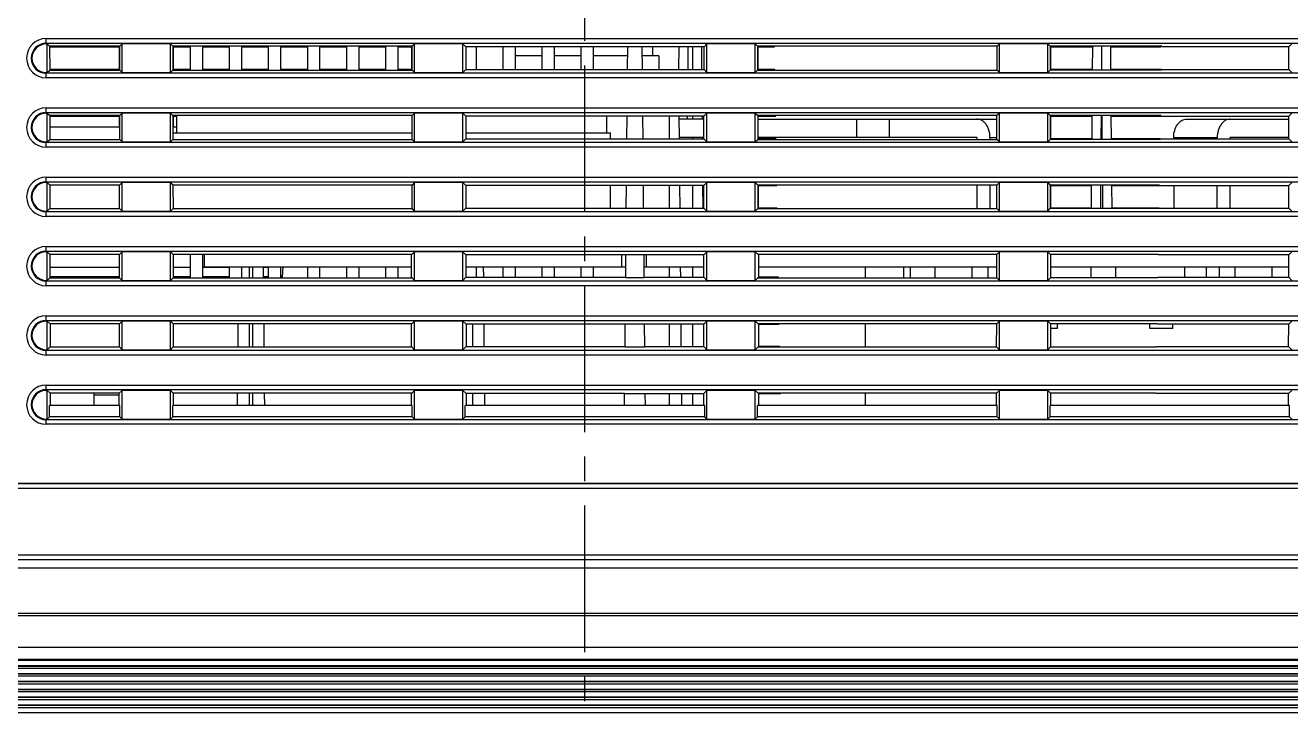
# Model space of a CAD drawing. Extents: x -1638 to -494, y -74 to 314.
# Drawn here: x -1438.9 to -1356.7, y 95.6 to 140.3 of the extents above; entities that cross this region are included whole.
import ezdxf

# ---------------------------------------------------------------- set-up
doc = ezdxf.new("R2010")
doc.units = 0
doc.linetypes.add('CENTER', pattern=[17.8, 10.75, -2.35, 2.35, -2.35])
doc.linetypes.add('CENTER2', pattern=[28.575, 19.05, -3.175, 3.175, -3.175])
doc.layers.get('0').update_dxf_attribs({"linetype": 'CONTINUOUS'})
doc.layers.add('3', color=112, linetype='CENTER')

msp = doc.modelspace()

# ---------------------------------------------------------------- linework, layer by layer
at = {"color": 7, "linetype": 'CONTINUOUS'}
for p, q in [((-1437.508, 139.062), (-1437.508, 139.407)), ((-1437.508, 139.407), (-1336.508, 139.407)), ((-1437.508, 139.108), (-1336.508, 139.108)), ((-1437.508, 139.062), (-1437.438, 139.062)), ((-1437.438, 137.202), (-1437.438, 139.062)), ((-1437.438, 139.062), (-1437.288, 138.912)), ((-1432.578, 139.062), (-1432.728, 138.912)), ((-1432.578, 137.202), (-1432.578, 139.062)), ((-1429.438, 139.062), (-1432.578, 139.062)), ((-1429.438, 137.202), (-1429.438, 139.062)), ((-1429.438, 139.062), (-1429.288, 138.912)), ((-1413.578, 139.062), (-1413.728, 138.912)), ((-1413.578, 137.202), (-1413.578, 139.062)), ((-1410.438, 139.062), (-1413.578, 139.062)), ((-1410.438, 137.202), (-1410.438, 139.062)), ((-1410.438, 139.062), (-1410.247, 138.871)), ((-1394.578, 139.062), (-1394.769, 138.871)), ((-1394.578, 137.202), (-1394.578, 139.062)), ((-1391.438, 139.062), (-1394.578, 139.062)), ((-1391.438, 137.202), (-1391.438, 139.062)), ((-1391.438, 139.062), (-1391.288, 138.912)), ((-1375.578, 139.062), (-1375.728, 138.912)), ((-1372.438, 139.062), (-1375.578, 139.062)), ((-1375.578, 137.202), (-1375.578, 139.062)), ((-1372.438, 137.202), (-1372.438, 139.062)), ((-1372.438, 139.062), (-1372.288, 138.912)), ((-1356.578, 139.062), (-1356.769, 138.871)), ((-1437.288, 138.912), (-1437.286, 137.354)), ((-1432.728, 138.912), (-1437.288, 138.912)), ((-1437.288, 138.871), (-1432.769, 138.871)), ((-1432.769, 138.871), (-1432.77, 137.394)), ((-1432.73, 137.354), (-1432.728, 138.912)), ((-1429.288, 138.912), (-1429.286, 137.354)), ((-1413.728, 138.912), (-1429.288, 138.912)), ((-1429.246, 137.394), (-1429.247, 138.871)), ((-1429.247, 138.871), (-1428.164, 138.871)), ((-1428.164, 138.912), (-1428.164, 137.354)), ((-1427.364, 138.912), (-1427.364, 137.354)), ((-1427.364, 138.871), (-1425.624, 138.871)), ((-1425.624, 138.912), (-1425.624, 137.354)), ((-1424.824, 138.912), (-1424.824, 137.354)), ((-1424.824, 138.871), (-1423.084, 138.871)), ((-1423.084, 138.912), (-1423.084, 137.354)), ((-1422.284, 138.912), (-1422.284, 137.354)), ((-1422.284, 138.871), (-1420.544, 138.871)), ((-1420.544, 138.912), (-1420.544, 137.354)), ((-1419.744, 138.912), (-1419.744, 137.354)), ((-1419.744, 138.871), (-1418.004, 138.871)), ((-1418.004, 138.912), (-1418.004, 137.354)), ((-1417.204, 138.912), (-1417.204, 137.354)), ((-1417.204, 138.871), (-1415.464, 138.871)), ((-1415.464, 138.912), (-1415.464, 137.354)), ((-1414.664, 138.912), (-1414.664, 137.354)), ((-1414.664, 138.871), (-1413.769, 138.871)), ((-1413.769, 138.871), (-1413.77, 137.394)), ((-1413.73, 137.354), (-1413.728, 138.912)), ((-1410.247, 138.871), (-1410.246, 137.394)), ((-1399.73, 138.871), (-1410.247, 138.871)), ((-1409.584, 138.871), (-1409.584, 137.394)), ((-1407.844, 138.871), (-1407.844, 137.394)), ((-1407.044, 138.871), (-1407.044, 137.394)), ((-1405.304, 138.282), (-1407.044, 138.282)), ((-1405.304, 138.871), (-1405.304, 137.394)), ((-1404.504, 138.871), (-1404.504, 137.394)), ((-1402.764, 138.282), (-1404.504, 138.282)), ((-1402.764, 138.871), (-1402.764, 137.394)), ((-1401.964, 138.871), (-1401.964, 137.394)), ((-1399.735, 138.282), (-1401.964, 138.282)), ((-1399.743, 137.394), (-1399.73, 138.871)), ((-1398.786, 138.869), (-1399.73, 138.869)), ((-1398.773, 137.394), (-1398.786, 138.871)), ((-1394.769, 138.871), (-1398.786, 138.871)), ((-1397.717, 138.282), (-1398.781, 138.282)), ((-1398.117, 138.871), (-1398.117, 138.282)), ((-1397.717, 138.282), (-1397.717, 137.394)), ((-1396.409, 137.394), (-1396.396, 138.871)), ((-1395.809, 137.394), (-1395.796, 138.871)), ((-1395.517, 138.871), (-1395.517, 137.394)), ((-1394.937, 138.87), (-1394.924, 137.392)), ((-1394.77, 137.394), (-1394.769, 138.871)), ((-1391.288, 138.912), (-1391.286, 137.354)), ((-1375.728, 138.912), (-1391.288, 138.912)), ((-1391.246, 137.394), (-1391.247, 138.871)), ((-1391.247, 138.871), (-1390.194, 138.871)), ((-1390.194, 138.871), (-1390.194, 138.912)), ((-1375.73, 137.354), (-1375.728, 138.912)), ((-1365.022, 138.912), (-1372.288, 138.912)), ((-1372.288, 138.912), (-1372.286, 137.354)), ((-1372.247, 138.871), (-1369.527, 138.871)), ((-1372.246, 137.394), (-1372.247, 138.871)), ((-1369.527, 138.912), (-1369.541, 137.354)), ((-1368.948, 138.912), (-1368.948, 137.354)), ((-1368.368, 138.912), (-1368.355, 137.354)), ((-1368.368, 138.871), (-1365.094, 138.871)), ((-1365.094, 138.871), (-1365.094, 138.911)), ((-1365.022, 138.912), (-1365.022, 138.871)), ((-1356.769, 138.871), (-1365.022, 138.871)), ((-1356.77, 137.394), (-1356.769, 138.871)), ((-1437.438, 137.202), (-1437.286, 137.354)), ((-1432.77, 137.394), (-1437.286, 137.394)), ((-1437.286, 137.354), (-1432.73, 137.354)), ((-1432.578, 137.202), (-1432.73, 137.354)), ((-1429.438, 137.202), (-1429.286, 137.354)), ((-1429.286, 137.354), (-1413.73, 137.354)), ((-1428.164, 137.394), (-1429.246, 137.394)), ((-1425.624, 137.394), (-1427.364, 137.394)), ((-1423.084, 137.394), (-1424.824, 137.394)), ((-1420.544, 137.394), (-1422.284, 137.394)), ((-1418.004, 137.394), (-1419.744, 137.394)), ((-1415.464, 137.394), (-1417.204, 137.394)), ((-1413.77, 137.394), (-1414.664, 137.394)), ((-1413.578, 137.202), (-1413.73, 137.354)), ((-1410.438, 137.202), (-1410.246, 137.394)), ((-1410.246, 137.394), (-1399.743, 137.394)), ((-1399.743, 137.394), (-1398.773, 137.394)), ((-1398.773, 137.394), (-1394.77, 137.394)), ((-1394.578, 137.202), (-1394.77, 137.394)), ((-1391.438, 137.202), (-1391.286, 137.354)), ((-1391.286, 137.354), (-1375.73, 137.354)), ((-1390.168, 137.394), (-1391.246, 137.394)), ((-1390.167, 137.354), (-1390.168, 137.394)), ((-1375.578, 137.202), (-1375.73, 137.354)), ((-1372.438, 137.202), (-1372.286, 137.354)), ((-1365.049, 137.354), (-1372.286, 137.354)), ((-1369.54, 137.394), (-1372.246, 137.394)), ((-1365.068, 137.394), (-1368.355, 137.394)), ((-1365.067, 137.354), (-1365.068, 137.394)), ((-1365.049, 137.354), (-1365.048, 137.394)), ((-1365.048, 137.394), (-1356.77, 137.394)), ((-1356.578, 137.202), (-1356.77, 137.394)), ((-1437.508, 136.857), (-1437.508, 137.202)), ((-1437.508, 137.202), (-1437.438, 137.202)), ((-1336.508, 137.156), (-1437.508, 137.156)), ((-1336.508, 136.857), (-1437.508, 136.857)), ((-1432.578, 137.202), (-1429.438, 137.202)), ((-1413.578, 137.202), (-1410.438, 137.202)), ((-1394.578, 137.202), (-1391.438, 137.202)), ((-1375.578, 137.202), (-1372.438, 137.202)), ((-1437.508, 134.562), (-1437.508, 134.907)), ((-1437.508, 134.907), (-1336.508, 134.907)), ((-1437.508, 134.608), (-1336.508, 134.608)), ((-1437.508, 134.562), (-1437.438, 134.562)), ((-1437.438, 132.702), (-1437.438, 134.562)), ((-1437.438, 134.562), (-1437.281, 134.405)), ((-1437.281, 134.405), (-1437.279, 132.861)), ((-1432.735, 134.405), (-1437.281, 134.405)), ((-1437.281, 134.368), (-1432.772, 134.368)), ((-1432.772, 134.368), (-1432.773, 133.682)), ((-1432.737, 132.861), (-1432.735, 134.405)), ((-1432.578, 134.562), (-1432.735, 134.405)), ((-1432.578, 132.702), (-1432.578, 134.562)), ((-1429.438, 134.562), (-1432.578, 134.562)), ((-1429.438, 132.702), (-1429.438, 134.562)), ((-1429.438, 134.562), (-1429.281, 134.405)), ((-1429.281, 134.405), (-1429.279, 132.861)), ((-1413.735, 134.405), (-1429.281, 134.405)), ((-1429.243, 133.682), (-1429.244, 134.368)), ((-1429.244, 134.368), (-1429.034, 134.368)), ((-1429.034, 133.282), (-1429.034, 134.405)), ((-1413.737, 132.861), (-1413.735, 134.405)), ((-1413.578, 134.562), (-1413.735, 134.405)), ((-1413.578, 132.702), (-1413.578, 134.562)), ((-1410.438, 134.562), (-1413.578, 134.562)), ((-1410.438, 132.702), (-1410.438, 134.562)), ((-1410.438, 134.562), (-1410.244, 134.368)), ((-1410.244, 134.368), (-1410.243, 132.897)), ((-1399.77, 134.368), (-1410.244, 134.368)), ((-1401.094, 133.282), (-1401.094, 134.368)), ((-1399.782, 132.894), (-1399.77, 134.369)), ((-1398.746, 134.369), (-1399.77, 134.369)), ((-1398.734, 132.894), (-1398.746, 134.369)), ((-1394.772, 134.368), (-1398.746, 134.368)), ((-1397.017, 132.897), (-1397.017, 134.368)), ((-1396.398, 134.368), (-1396.385, 132.897)), ((-1394.772, 134.182), (-1396.396, 134.182)), ((-1395.837, 134.182), (-1395.836, 134.368)), ((-1395.517, 134.368), (-1395.517, 134.182)), ((-1394.898, 134.367), (-1394.896, 134.182)), ((-1394.773, 132.897), (-1394.772, 134.368)), ((-1394.578, 134.562), (-1394.772, 134.368)), ((-1394.578, 132.702), (-1394.578, 134.562)), ((-1391.438, 134.562), (-1394.578, 134.562)), ((-1391.438, 132.702), (-1391.438, 134.562)), ((-1391.438, 134.562), (-1391.281, 134.405)), ((-1391.281, 134.405), (-1391.279, 132.861)), ((-1375.735, 134.405), (-1391.281, 134.405)), ((-1391.281, 134.182), (-1375.735, 134.182)), ((-1391.244, 134.182), (-1391.244, 134.368)), ((-1391.244, 134.368), (-1390.115, 134.368)), ((-1390.115, 134.368), (-1390.116, 134.405)), ((-1384.859, 134.182), (-1384.859, 132.982)), ((-1382.738, 134.182), (-1382.738, 132.982)), ((-1375.737, 132.861), (-1375.735, 134.405)), ((-1375.578, 134.562), (-1375.735, 134.405)), ((-1372.438, 134.562), (-1375.578, 134.562)), ((-1375.578, 132.702), (-1375.578, 134.562)), ((-1372.438, 132.702), (-1372.438, 134.562)), ((-1372.438, 134.562), (-1372.281, 134.405)), ((-1365.1, 134.405), (-1372.281, 134.405)), ((-1372.281, 134.405), (-1372.279, 132.861)), ((-1372.244, 134.368), (-1369.567, 134.368)), ((-1372.243, 132.897), (-1372.244, 134.368)), ((-1369.566, 134.405), (-1369.58, 132.861)), ((-1368.966, 134.405), (-1368.98, 132.861)), ((-1368.929, 134.405), (-1368.916, 132.861)), ((-1368.329, 134.405), (-1368.316, 132.861)), ((-1368.329, 134.368), (-1356.772, 134.368)), ((-1365.1, 134.405), (-1365.101, 134.368)), ((-1363.404, 134.182), (-1356.772, 134.182)), ((-1356.773, 132.897), (-1356.772, 134.368)), ((-1356.578, 134.562), (-1356.772, 134.368)), ((-1437.28, 133.682), (-1432.736, 133.682)), ((-1429.28, 133.682), (-1429.034, 133.682)), ((-1429.279, 133.282), (-1413.736, 133.282)), ((-1410.243, 133.282), (-1400.844, 133.282)), ((-1400.844, 132.897), (-1400.844, 133.282)), ((-1437.508, 132.357), (-1437.508, 132.702)), ((-1437.508, 132.702), (-1437.438, 132.702)), ((-1336.508, 132.656), (-1437.508, 132.656)), ((-1437.438, 132.702), (-1437.279, 132.861)), ((-1437.279, 132.861), (-1432.737, 132.861)), ((-1432.578, 132.702), (-1432.737, 132.861)), ((-1432.578, 132.702), (-1429.438, 132.702)), ((-1429.438, 132.702), (-1429.279, 132.861)), ((-1429.279, 132.861), (-1413.737, 132.861)), ((-1413.578, 132.702), (-1413.737, 132.861)), ((-1413.578, 132.702), (-1410.438, 132.702)), ((-1410.438, 132.702), (-1410.243, 132.897)), ((-1410.243, 132.897), (-1399.782, 132.897)), ((-1399.782, 132.894), (-1398.734, 132.894)), ((-1398.734, 132.897), (-1394.773, 132.897)), ((-1394.773, 132.982), (-1396.386, 132.982)), ((-1395.517, 132.982), (-1395.517, 132.897)), ((-1394.886, 132.982), (-1394.885, 132.896)), ((-1394.578, 132.702), (-1394.773, 132.897)), ((-1394.578, 132.702), (-1391.438, 132.702)), ((-1391.438, 132.702), (-1391.279, 132.861)), ((-1377.041, 132.982), (-1391.279, 132.982)), ((-1391.279, 132.861), (-1375.737, 132.861)), ((-1391.243, 132.897), (-1391.243, 132.982)), ((-1390.089, 132.897), (-1391.243, 132.897)), ((-1390.089, 132.861), (-1390.089, 132.897)), ((-1377.041, 132.982), (-1377.041, 132.861)), ((-1376.192, 132.982), (-1375.737, 132.982)), ((-1376.192, 132.982), (-1376.192, 132.861)), ((-1375.578, 132.702), (-1375.737, 132.861)), ((-1375.578, 132.702), (-1372.438, 132.702)), ((-1372.438, 132.702), (-1372.279, 132.861)), ((-1365.127, 132.861), (-1372.279, 132.861)), ((-1369.579, 132.897), (-1372.243, 132.897)), ((-1365.127, 132.897), (-1368.316, 132.897)), ((-1365.127, 132.897), (-1356.773, 132.897)), ((-1365.127, 132.861), (-1365.127, 132.897)), ((-1364.252, 132.982), (-1361.424, 132.982)), ((-1364.252, 132.982), (-1364.252, 132.897)), ((-1361.424, 132.897), (-1361.424, 132.982)), ((-1356.773, 132.982), (-1360.575, 132.982)), ((-1360.575, 132.897), (-1360.575, 132.982)), ((-1356.578, 132.702), (-1356.773, 132.897)), ((-1336.508, 132.357), (-1437.508, 132.357)), ((-1437.508, 130.062), (-1437.508, 130.407)), ((-1437.508, 130.407), (-1336.508, 130.407)), ((-1437.508, 130.108), (-1336.508, 130.108)), ((-1437.508, 130.062), (-1437.438, 130.062)), ((-1437.438, 128.202), (-1437.438, 130.062)), ((-1437.438, 130.062), (-1437.274, 129.898)), ((-1432.578, 130.062), (-1432.742, 129.898)), ((-1432.578, 128.202), (-1432.578, 130.062)), ((-1429.438, 130.062), (-1432.578, 130.062)), ((-1429.438, 128.202), (-1429.438, 130.062)), ((-1429.438, 130.062), (-1429.274, 129.898)), ((-1413.578, 130.062), (-1413.742, 129.898)), ((-1413.578, 128.202), (-1413.578, 130.062)), ((-1410.438, 130.062), (-1413.578, 130.062)), ((-1410.438, 128.202), (-1410.438, 130.062)), ((-1410.438, 130.062), (-1410.24, 129.864)), ((-1394.578, 130.062), (-1394.776, 129.864)), ((-1394.578, 128.202), (-1394.578, 130.062)), ((-1391.438, 130.062), (-1394.578, 130.062)), ((-1391.438, 128.202), (-1391.438, 130.062)), ((-1391.438, 130.062), (-1391.274, 129.898)), ((-1375.578, 130.062), (-1375.742, 129.898)), ((-1372.438, 130.062), (-1375.578, 130.062)), ((-1375.578, 128.202), (-1375.578, 130.062)), ((-1372.438, 128.202), (-1372.438, 130.062)), ((-1372.438, 130.062), (-1372.274, 129.898)), ((-1356.578, 130.062), (-1356.776, 129.864)), ((-1437.274, 129.898), (-1437.272, 128.368)), ((-1432.742, 129.898), (-1437.274, 129.898)), ((-1432.744, 128.368), (-1432.742, 129.898)), ((-1429.274, 129.898), (-1429.272, 128.368)), ((-1413.742, 129.898), (-1429.274, 129.898)), ((-1413.744, 128.368), (-1413.742, 129.898)), ((-1410.24, 129.864), (-1410.239, 128.401)), ((-1399.809, 129.864), (-1410.24, 129.864)), ((-1400.844, 128.401), (-1400.844, 129.864)), ((-1399.822, 128.394), (-1399.809, 129.869)), ((-1398.707, 129.869), (-1399.809, 129.869)), ((-1398.694, 128.394), (-1398.707, 129.869)), ((-1394.776, 129.864), (-1398.707, 129.864)), ((-1397.017, 128.401), (-1397.017, 129.864)), ((-1396.359, 129.864), (-1396.346, 128.401)), ((-1395.517, 129.864), (-1395.517, 128.401)), ((-1394.859, 129.864), (-1394.846, 128.4)), ((-1394.777, 128.401), (-1394.776, 129.864)), ((-1391.274, 129.898), (-1391.272, 128.368)), ((-1375.742, 129.898), (-1391.274, 129.898)), ((-1391.239, 128.401), (-1391.24, 129.864)), ((-1391.24, 129.864), (-1390.036, 129.864)), ((-1390.036, 129.864), (-1390.037, 129.898)), ((-1377.041, 129.898), (-1377.041, 128.368)), ((-1376.192, 129.898), (-1376.192, 128.368)), ((-1375.744, 128.368), (-1375.742, 129.898)), ((-1365.179, 129.898), (-1372.274, 129.898)), ((-1372.274, 129.898), (-1372.272, 128.368)), ((-1372.24, 129.864), (-1369.606, 129.864)), ((-1372.239, 128.401), (-1372.24, 129.864)), ((-1369.606, 129.898), (-1369.619, 128.368)), ((-1369.006, 129.898), (-1369.019, 128.368)), ((-1368.89, 129.898), (-1368.876, 128.368)), ((-1368.29, 129.898), (-1368.276, 128.368)), ((-1368.289, 129.864), (-1356.776, 129.864)), ((-1365.179, 129.898), (-1365.18, 129.864)), ((-1364.252, 129.864), (-1364.252, 128.401)), ((-1361.424, 128.401), (-1361.424, 129.864)), ((-1360.575, 128.401), (-1360.575, 129.864)), ((-1356.777, 128.401), (-1356.776, 129.864)), ((-1437.438, 128.202), (-1437.272, 128.368)), ((-1437.272, 128.368), (-1432.744, 128.368)), ((-1432.578, 128.202), (-1432.744, 128.368)), ((-1429.438, 128.202), (-1429.272, 128.368)), ((-1429.272, 128.368), (-1413.744, 128.368)), ((-1413.578, 128.202), (-1413.744, 128.368)), ((-1410.438, 128.202), (-1410.239, 128.401)), ((-1410.239, 128.401), (-1399.822, 128.401)), ((-1399.822, 128.394), (-1398.694, 128.394)), ((-1398.694, 128.401), (-1394.777, 128.401)), ((-1394.578, 128.202), (-1394.777, 128.401)), ((-1391.438, 128.202), (-1391.272, 128.368)), ((-1391.272, 128.368), (-1375.744, 128.368)), ((-1390.011, 128.401), (-1391.239, 128.401)), ((-1390.01, 128.368), (-1390.011, 128.401)), ((-1375.578, 128.202), (-1375.744, 128.368)), ((-1372.438, 128.202), (-1372.272, 128.368)), ((-1365.206, 128.368), (-1372.272, 128.368)), ((-1369.619, 128.401), (-1372.239, 128.401)), ((-1365.206, 128.401), (-1368.277, 128.401)), ((-1365.206, 128.368), (-1365.205, 128.401)), ((-1365.205, 128.401), (-1356.777, 128.401)), ((-1356.578, 128.202), (-1356.777, 128.401)), ((-1437.508, 127.857), (-1437.508, 128.202)), ((-1437.508, 128.202), (-1437.438, 128.202)), ((-1336.508, 128.156), (-1437.508, 128.156)), ((-1336.508, 127.857), (-1437.508, 127.857)), ((-1432.578, 128.202), (-1429.438, 128.202)), ((-1413.578, 128.202), (-1410.438, 128.202)), ((-1394.578, 128.202), (-1391.438, 128.202)), ((-1375.578, 128.202), (-1372.438, 128.202)), ((-1437.508, 125.562), (-1437.508, 125.907)), ((-1437.508, 125.907), (-1336.508, 125.907)), ((-1437.508, 125.608), (-1336.508, 125.608)), ((-1437.508, 125.562), (-1437.438, 125.562)), ((-1437.438, 123.702), (-1437.438, 125.562)), ((-1437.438, 125.562), (-1437.267, 125.391)), ((-1437.267, 125.391), (-1437.265, 123.875)), ((-1432.749, 125.391), (-1437.267, 125.391)), ((-1432.751, 123.875), (-1432.749, 125.391)), ((-1432.578, 125.562), (-1432.749, 125.391)), ((-1432.578, 123.702), (-1432.578, 125.562)), ((-1429.438, 125.562), (-1432.578, 125.562)), ((-1429.438, 123.702), (-1429.438, 125.562)), ((-1429.438, 125.562), (-1429.267, 125.391)), ((-1429.267, 125.391), (-1429.265, 123.875)), ((-1413.749, 125.391), (-1429.267, 125.391)), ((-1428.164, 125.391), (-1428.164, 123.875)), ((-1427.364, 125.391), (-1427.364, 123.875)), ((-1427.217, 124.582), (-1427.217, 125.391)), ((-1413.78, 123.904), (-1413.779, 125.361)), ((-1413.578, 125.562), (-1413.779, 125.361)), ((-1413.578, 123.702), (-1413.578, 125.562)), ((-1410.438, 125.562), (-1413.578, 125.562)), ((-1410.438, 123.702), (-1410.438, 125.562)), ((-1410.438, 125.562), (-1410.237, 125.361)), ((-1410.237, 125.361), (-1410.236, 123.904)), ((-1399.848, 125.361), (-1410.237, 125.361)), ((-1400.108, 124.582), (-1400.108, 125.361)), ((-1399.861, 123.894), (-1399.848, 125.369)), ((-1398.668, 125.369), (-1399.848, 125.369)), ((-1398.655, 123.894), (-1398.668, 125.369)), ((-1394.779, 125.361), (-1398.668, 125.361)), ((-1398.508, 124.582), (-1398.508, 125.361)), ((-1394.78, 123.904), (-1394.779, 125.361)), ((-1394.578, 125.562), (-1394.779, 125.361)), ((-1394.578, 123.702), (-1394.578, 125.562)), ((-1391.438, 125.562), (-1394.578, 125.562)), ((-1391.438, 123.702), (-1391.438, 125.562)), ((-1391.438, 125.562), (-1391.237, 125.361)), ((-1375.749, 125.391), (-1391.267, 125.391)), ((-1391.237, 125.361), (-1391.236, 123.904)), ((-1375.751, 123.875), (-1375.749, 125.391)), ((-1375.578, 125.562), (-1375.749, 125.391)), ((-1372.438, 125.562), (-1375.578, 125.562)), ((-1375.578, 123.702), (-1375.578, 125.562)), ((-1372.438, 123.702), (-1372.438, 125.562)), ((-1372.438, 125.562), (-1372.267, 125.391)), ((-1365.258, 125.391), (-1372.267, 125.391)), ((-1372.267, 125.391), (-1372.265, 123.875)), ((-1365.258, 125.391), (-1365.258, 125.361)), ((-1356.779, 125.361), (-1365.258, 125.361)), ((-1356.78, 123.904), (-1356.779, 125.361)), ((-1356.578, 125.562), (-1356.779, 125.361)), ((-1432.75, 124.532), (-1437.266, 124.532)), ((-1428.164, 124.532), (-1429.266, 124.532)), ((-1425.624, 124.532), (-1427.364, 124.532)), ((-1427.217, 124.582), (-1413.78, 124.582)), ((-1425.624, 124.582), (-1425.624, 123.875)), ((-1424.824, 124.582), (-1424.824, 123.875)), ((-1424.317, 124.582), (-1424.317, 123.875)), ((-1424.117, 124.582), (-1424.117, 123.875)), ((-1423.412, 124.582), (-1423.406, 123.875)), ((-1423.084, 124.532), (-1423.412, 124.532)), ((-1423.084, 124.582), (-1423.084, 123.875)), ((-1422.284, 124.582), (-1422.284, 123.875)), ((-1422.143, 124.582), (-1422.176, 123.937)), ((-1420.544, 124.582), (-1420.544, 123.875)), ((-1419.744, 124.582), (-1419.744, 123.875)), ((-1418.004, 124.582), (-1418.004, 123.875)), ((-1417.204, 124.582), (-1417.204, 123.875)), ((-1415.464, 124.582), (-1415.464, 123.875)), ((-1414.664, 124.582), (-1414.664, 123.875)), ((-1410.236, 124.582), (-1399.855, 124.582)), ((-1409.584, 124.582), (-1409.584, 123.904)), ((-1409.113, 124.582), (-1409.107, 123.904)), ((-1407.844, 124.582), (-1407.844, 123.904)), ((-1407.044, 124.582), (-1407.044, 123.904)), ((-1405.304, 124.582), (-1405.304, 123.904)), ((-1404.504, 124.582), (-1404.504, 123.904)), ((-1402.764, 124.582), (-1402.764, 123.904)), ((-1401.964, 124.582), (-1401.964, 123.904)), ((-1398.661, 124.582), (-1394.78, 124.582)), ((-1397.017, 123.904), (-1397.017, 124.582)), ((-1396.313, 124.582), (-1396.307, 123.904)), ((-1395.517, 124.582), (-1395.517, 123.904)), ((-1394.813, 124.582), (-1394.807, 123.904)), ((-1391.236, 124.582), (-1375.75, 124.582)), ((-1384.308, 124.582), (-1384.308, 123.875)), ((-1381.808, 124.582), (-1381.808, 123.875)), ((-1381.358, 123.875), (-1381.358, 124.582)), ((-1379.758, 123.875), (-1379.758, 124.582)), ((-1377.358, 123.875), (-1377.358, 124.582)), ((-1376.334, 124.582), (-1376.334, 123.875)), ((-1372.266, 124.582), (-1356.78, 124.582)), ((-1369.608, 123.875), (-1369.608, 124.582)), ((-1368.008, 123.875), (-1368.008, 124.582)), ((-1363.545, 124.582), (-1363.545, 123.904)), ((-1362.131, 123.904), (-1362.131, 124.582)), ((-1361.282, 123.904), (-1361.282, 124.582)), ((-1360.258, 123.904), (-1360.258, 124.582)), ((-1357.858, 123.904), (-1357.858, 124.582)), ((-1437.508, 123.357), (-1437.508, 123.702)), ((-1437.508, 123.702), (-1437.438, 123.702)), ((-1336.508, 123.656), (-1437.508, 123.656)), ((-1336.508, 123.357), (-1437.508, 123.357)), ((-1437.438, 123.702), (-1437.265, 123.875)), ((-1432.751, 123.937), (-1437.265, 123.937)), ((-1437.265, 123.875), (-1432.751, 123.875)), ((-1432.578, 123.702), (-1432.751, 123.875)), ((-1432.578, 123.702), (-1429.438, 123.702)), ((-1429.438, 123.702), (-1429.265, 123.875)), ((-1428.164, 123.937), (-1429.265, 123.937)), ((-1429.265, 123.875), (-1413.751, 123.875)), ((-1425.624, 123.937), (-1427.364, 123.937)), ((-1423.084, 123.937), (-1423.407, 123.937)), ((-1422.284, 124.05), (-1422.176, 123.937)), ((-1422.176, 123.937), (-1422.284, 123.937)), ((-1413.578, 123.702), (-1413.78, 123.904)), ((-1413.578, 123.702), (-1410.438, 123.702)), ((-1410.438, 123.702), (-1410.236, 123.904)), ((-1410.236, 123.904), (-1399.861, 123.904)), ((-1399.861, 123.894), (-1398.655, 123.894)), ((-1398.655, 123.904), (-1394.78, 123.904)), ((-1394.578, 123.702), (-1394.78, 123.904)), ((-1394.578, 123.702), (-1391.438, 123.702)), ((-1391.438, 123.702), (-1391.236, 123.904)), ((-1391.265, 123.875), (-1375.751, 123.875)), ((-1389.932, 123.904), (-1391.236, 123.904)), ((-1389.932, 123.875), (-1389.932, 123.904)), ((-1375.578, 123.702), (-1375.751, 123.875)), ((-1375.578, 123.702), (-1372.438, 123.702)), ((-1372.438, 123.702), (-1372.265, 123.875)), ((-1365.284, 123.875), (-1372.265, 123.875)), ((-1365.284, 123.904), (-1356.78, 123.904)), ((-1365.284, 123.875), (-1365.284, 123.904)), ((-1356.578, 123.702), (-1356.78, 123.904)), ((-1437.508, 121.062), (-1437.508, 121.407)), ((-1437.508, 121.407), (-1336.508, 121.407)), ((-1437.508, 121.108), (-1336.508, 121.108)), ((-1437.508, 121.062), (-1437.438, 121.062)), ((-1437.438, 119.202), (-1437.438, 121.062)), ((-1437.438, 121.062), (-1437.261, 120.885)), ((-1437.261, 120.885), (-1437.258, 119.382)), ((-1432.755, 120.885), (-1437.261, 120.885)), ((-1432.758, 119.382), (-1432.755, 120.885)), ((-1432.578, 121.062), (-1432.755, 120.885)), ((-1432.578, 119.202), (-1432.578, 121.062)), ((-1429.438, 121.062), (-1432.578, 121.062)), ((-1429.438, 119.202), (-1429.438, 121.062)), ((-1429.438, 121.062), (-1429.261, 120.885)), ((-1429.261, 120.885), (-1429.258, 119.382)), ((-1413.755, 120.885), (-1429.261, 120.885)), ((-1425.053, 120.885), (-1425.066, 119.382)), ((-1424.317, 120.885), (-1424.317, 119.382)), ((-1424.117, 120.885), (-1424.117, 119.382)), ((-1423.38, 120.885), (-1423.367, 119.382)), ((-1413.578, 121.062), (-1413.782, 120.858)), ((-1413.578, 119.202), (-1413.578, 121.062)), ((-1410.438, 121.062), (-1413.578, 121.062)), ((-1410.438, 119.202), (-1410.438, 121.062)), ((-1410.438, 121.062), (-1410.234, 120.858)), ((-1399.9, 119.394), (-1399.887, 120.869)), ((-1398.629, 120.869), (-1399.887, 120.869)), ((-1398.616, 119.394), (-1398.629, 120.869)), ((-1394.578, 121.062), (-1394.782, 120.858)), ((-1394.578, 119.202), (-1394.578, 121.062)), ((-1391.438, 121.062), (-1394.578, 121.062)), ((-1391.438, 119.202), (-1391.438, 121.062)), ((-1391.438, 121.062), (-1391.234, 120.858)), ((-1375.755, 120.885), (-1391.261, 120.885)), ((-1389.879, 120.858), (-1389.88, 120.885)), ((-1384.308, 120.885), (-1384.308, 119.382)), ((-1375.758, 119.382), (-1375.755, 120.885)), ((-1375.578, 121.062), (-1375.755, 120.885)), ((-1372.438, 121.062), (-1375.578, 121.062)), ((-1375.578, 119.202), (-1375.578, 121.062)), ((-1372.438, 119.202), (-1372.438, 121.062)), ((-1372.438, 121.062), (-1372.261, 120.885)), ((-1365.336, 120.885), (-1372.261, 120.885)), ((-1372.261, 120.885), (-1372.258, 119.382)), ((-1371.808, 120.582), (-1371.808, 120.885)), ((-1365.808, 120.582), (-1365.808, 120.885)), ((-1365.336, 120.885), (-1365.337, 120.858)), ((-1356.578, 121.062), (-1356.782, 120.858)), ((-1413.784, 119.407), (-1413.782, 120.858)), ((-1410.234, 120.858), (-1410.232, 119.407)), ((-1399.888, 120.858), (-1410.234, 120.858)), ((-1409.817, 120.858), (-1409.817, 119.407)), ((-1409.08, 120.858), (-1409.067, 119.407)), ((-1394.782, 120.858), (-1398.628, 120.858)), ((-1397.017, 119.407), (-1397.017, 120.858)), ((-1396.28, 120.858), (-1396.267, 119.407)), ((-1395.517, 120.858), (-1395.517, 119.407)), ((-1394.784, 119.407), (-1394.782, 120.858)), ((-1391.234, 120.858), (-1389.879, 120.858)), ((-1391.234, 120.858), (-1391.232, 119.407)), ((-1371.808, 120.582), (-1372.26, 120.582)), ((-1364.308, 120.582), (-1365.808, 120.582)), ((-1356.782, 120.858), (-1365.337, 120.858)), ((-1364.308, 120.582), (-1364.308, 120.858)), ((-1356.784, 119.407), (-1356.782, 120.858)), ((-1437.438, 119.202), (-1437.258, 119.382)), ((-1437.258, 119.382), (-1432.758, 119.382)), ((-1432.578, 119.202), (-1432.758, 119.382)), ((-1429.438, 119.202), (-1429.258, 119.382)), ((-1429.258, 119.382), (-1413.758, 119.382)), ((-1413.578, 119.202), (-1413.784, 119.407)), ((-1410.438, 119.202), (-1410.232, 119.407)), ((-1410.232, 119.407), (-1399.9, 119.407)), ((-1399.9, 119.394), (-1398.616, 119.394)), ((-1398.616, 119.407), (-1394.784, 119.407)), ((-1394.578, 119.202), (-1394.784, 119.407)), ((-1391.438, 119.202), (-1391.232, 119.407)), ((-1391.258, 119.382), (-1375.758, 119.382)), ((-1389.854, 119.407), (-1391.232, 119.407)), ((-1389.853, 119.382), (-1389.854, 119.407)), ((-1375.578, 119.202), (-1375.758, 119.382)), ((-1372.438, 119.202), (-1372.258, 119.382)), ((-1372.258, 119.382), (-1365.363, 119.382)), ((-1365.363, 119.382), (-1365.362, 119.407)), ((-1365.362, 119.407), (-1356.784, 119.407)), ((-1356.578, 119.202), (-1356.784, 119.407)), ((-1437.508, 118.857), (-1437.508, 119.202)), ((-1437.508, 119.202), (-1437.438, 119.202)), ((-1336.508, 119.156), (-1437.508, 119.156)), ((-1336.508, 118.857), (-1437.508, 118.857)), ((-1432.578, 119.202), (-1429.438, 119.202)), ((-1413.578, 119.202), (-1410.438, 119.202)), ((-1394.578, 119.202), (-1391.438, 119.202)), ((-1375.578, 119.202), (-1372.438, 119.202)), ((-1437.508, 116.562), (-1437.508, 116.907)), ((-1437.508, 116.907), (-1336.508, 116.907)), ((-1437.508, 116.608), (-1336.508, 116.608)), ((-1437.508, 116.562), (-1437.438, 116.562)), ((-1437.438, 114.702), (-1437.438, 116.562)), ((-1437.438, 116.562), (-1437.254, 116.378)), ((-1437.254, 116.378), (-1437.252, 115.582)), ((-1432.762, 116.378), (-1437.254, 116.378)), ((-1434.408, 116.378), (-1434.408, 115.582)), ((-1434.408, 116.282), (-1432.762, 116.282)), ((-1432.764, 115.582), (-1432.762, 116.378)), ((-1432.578, 116.562), (-1432.762, 116.378)), ((-1432.578, 114.702), (-1432.578, 116.562)), ((-1429.438, 116.562), (-1432.578, 116.562)), ((-1429.438, 114.702), (-1429.438, 116.562)), ((-1429.438, 116.562), (-1429.254, 116.378)), ((-1429.254, 116.378), (-1429.252, 115.582)), ((-1413.762, 116.378), (-1429.254, 116.378)), ((-1425.093, 116.378), (-1425.1, 115.582)), ((-1424.317, 116.378), (-1424.317, 115.582)), ((-1424.117, 116.378), (-1424.117, 115.582)), ((-1423.341, 116.378), (-1423.334, 115.582)), ((-1413.578, 116.562), (-1413.786, 116.354)), ((-1413.786, 115.582), (-1413.786, 116.354)), ((-1413.578, 114.702), (-1413.578, 116.562)), ((-1410.438, 116.562), (-1413.578, 116.562)), ((-1410.438, 114.702), (-1410.438, 116.562)), ((-1410.438, 116.562), (-1410.23, 116.354)), ((-1410.23, 116.354), (-1410.23, 115.582)), ((-1399.927, 116.354), (-1410.23, 116.354)), ((-1409.817, 116.354), (-1409.817, 115.582)), ((-1409.041, 116.354), (-1409.034, 115.582)), ((-1399.934, 115.582), (-1399.927, 116.369)), ((-1399.927, 116.369), (-1398.589, 116.369)), ((-1398.582, 115.582), (-1398.589, 116.369)), ((-1398.589, 116.354), (-1394.786, 116.354)), ((-1397.017, 115.582), (-1397.017, 116.354)), ((-1396.241, 116.354), (-1396.234, 115.582)), ((-1395.517, 116.354), (-1395.517, 115.582)), ((-1394.578, 116.562), (-1394.786, 116.354)), ((-1394.786, 115.582), (-1394.786, 116.354)), ((-1391.438, 116.562), (-1394.578, 116.562)), ((-1394.578, 114.702), (-1394.578, 116.562)), ((-1391.438, 116.562), (-1391.23, 116.354)), ((-1391.438, 114.702), (-1391.438, 116.562)), ((-1375.762, 116.378), (-1391.254, 116.378)), ((-1391.23, 116.354), (-1389.801, 116.354)), ((-1391.23, 116.354), (-1391.23, 115.582)), ((-1389.801, 116.354), (-1389.801, 116.378)), ((-1384.308, 116.378), (-1384.308, 115.582)), ((-1375.764, 115.582), (-1375.762, 116.378)), ((-1375.578, 116.562), (-1375.762, 116.378)), ((-1372.438, 116.562), (-1375.578, 116.562)), ((-1375.578, 114.702), (-1375.578, 116.562)), ((-1372.438, 116.562), (-1372.254, 116.378)), ((-1372.438, 114.702), (-1372.438, 116.562)), ((-1365.415, 116.378), (-1372.254, 116.378)), ((-1372.254, 116.378), (-1372.252, 115.582)), ((-1365.415, 116.378), (-1365.415, 116.354)), ((-1356.786, 116.354), (-1365.415, 116.354)), ((-1356.578, 116.562), (-1356.786, 116.354)), ((-1356.786, 115.582), (-1356.786, 116.354)), ((-1437.289, 114.851), (-1437.289, 115.582)), ((-1432.727, 115.582), (-1437.289, 115.582)), ((-1432.727, 114.851), (-1432.727, 115.582)), ((-1429.289, 114.851), (-1429.289, 115.582)), ((-1413.727, 115.582), (-1429.289, 115.582)), ((-1413.727, 114.851), (-1413.727, 115.582)), ((-1410.289, 114.851), (-1410.289, 115.582)), ((-1394.727, 115.582), (-1410.289, 115.582)), ((-1394.727, 114.851), (-1394.727, 115.582)), ((-1375.727, 115.582), (-1391.289, 115.582)), ((-1391.289, 114.851), (-1391.289, 115.582)), ((-1375.727, 114.851), (-1375.727, 115.582)), ((-1356.727, 115.582), (-1372.289, 115.582)), ((-1372.289, 114.851), (-1372.289, 115.582)), ((-1356.727, 114.851), (-1356.727, 115.582)), ((-1437.508, 114.357), (-1437.508, 114.702)), ((-1437.508, 114.702), (-1437.438, 114.702)), ((-1336.508, 114.656), (-1437.508, 114.656)), ((-1336.508, 114.357), (-1437.508, 114.357)), ((-1437.438, 114.702), (-1437.289, 114.851)), ((-1432.727, 114.851), (-1437.289, 114.851)), ((-1432.578, 114.702), (-1432.727, 114.851)), ((-1432.578, 114.702), (-1429.438, 114.702)), ((-1429.438, 114.702), (-1429.289, 114.851)), ((-1413.727, 114.851), (-1429.289, 114.851)), ((-1413.578, 114.702), (-1413.727, 114.851)), ((-1413.578, 114.702), (-1410.438, 114.702)), ((-1410.438, 114.702), (-1410.289, 114.851)), ((-1394.727, 114.851), (-1410.289, 114.851)), ((-1394.578, 114.702), (-1394.727, 114.851)), ((-1394.578, 114.702), (-1391.438, 114.702)), ((-1391.438, 114.702), (-1391.289, 114.851)), ((-1375.727, 114.851), (-1391.289, 114.851)), ((-1375.578, 114.702), (-1375.727, 114.851)), ((-1375.578, 114.702), (-1372.438, 114.702)), ((-1372.438, 114.702), (-1372.289, 114.851)), ((-1356.727, 114.851), (-1372.289, 114.851)), ((-1356.578, 114.702), (-1356.727, 114.851)), ((-1477.508, 110.532), (-1327.508, 110.532)), ((-1327.508, 110.482), (-1477.508, 110.482)), ((-1327.508, 110.182), (-1477.508, 110.182)), ((-1477.508, 105.882), (-1327.508, 105.882)), ((-1477.508, 105.582), (-1327.508, 105.582)), ((-1327.508, 105.021), (-1477.508, 105.021)), ((-1477.508, 102.085), (-1327.508, 102.085)), ((-1477.508, 101.932), (-1327.508, 101.932)), ((-1327.508, 99.872), (-1446.508, 99.872)), ((-1446.55, 98.69), (-1327.508, 98.69)), ((-1327.508, 99.08), (-1446.508, 99.08)), ((-1446.508, 99.031), (-1327.508, 99.031)), ((-1477.508, 98.182), (-1327.508, 98.182)), ((-1327.508, 98.146), (-1477.508, 98.146)), ((-1327.508, 98.133), (-1477.508, 98.133)), ((-1477.508, 98.015), (-1327.508, 98.015)), ((-1446.717, 98.523), (-1327.508, 98.523)), ((-1327.508, 98.641), (-1446.599, 98.641)), ((-1327.508, 98.654), (-1446.586, 98.654)), ((-1477.508, 97.674), (-1327.508, 97.674)), ((-1327.508, 97.638), (-1477.508, 97.638)), ((-1327.508, 97.625), (-1477.508, 97.625)), ((-1477.508, 97.507), (-1327.508, 97.507)), ((-1477.508, 97.166), (-1327.508, 97.166)), ((-1327.508, 97.13), (-1477.508, 97.13)), ((-1327.508, 97.117), (-1477.508, 97.117)), ((-1477.508, 96.999), (-1327.508, 96.999)), ((-1477.508, 96.658), (-1327.508, 96.658)), ((-1327.508, 96.622), (-1477.508, 96.622)), ((-1327.508, 96.61), (-1477.508, 96.61)), ((-1477.508, 96.491), (-1327.508, 96.491)), ((-1477.508, 96.15), (-1327.508, 96.15)), ((-1327.508, 96.114), (-1477.508, 96.114)), ((-1327.508, 96.102), (-1477.508, 96.102)), ((-1477.508, 95.97), (-1327.508, 95.97)), ((-1477.508, 95.644), (-1327.508, 95.644))]:
    msp.add_line(p, q, dxfattribs=at)
for centre, radius in [((-1437.508, 138.132), 1.275), ((-1437.508, 138.132), 0.976), ((-1437.508, 138.132), 0.93), ((-1437.508, 133.632), 1.275), ((-1437.508, 133.632), 0.976), ((-1437.508, 133.632), 0.93), ((-1437.508, 129.132), 1.275), ((-1437.508, 129.132), 0.976), ((-1437.508, 129.132), 0.93), ((-1437.508, 124.632), 1.275), ((-1437.508, 124.632), 0.976), ((-1437.508, 124.632), 0.93), ((-1437.508, 120.132), 1.275), ((-1437.508, 120.132), 0.976), ((-1437.508, 120.132), 0.93), ((-1437.508, 115.632), 1.275), ((-1437.508, 115.632), 0.976), ((-1437.508, 115.632), 0.93)]:
    msp.add_arc(centre, radius, 90, 270, dxfattribs=at)
for points, knots in [([(-1376.192, 132.982), (-1376.192, 133.137), (-1376.232, 133.436), (-1376.385, 133.774), (-1376.561, 133.982), (-1376.709, 134.095), (-1376.871, 134.166), (-1376.985, 134.182), (-1377.041, 134.182)], [0, 0, 0, 0, 0.287057, 0.553568, 0.675503, 0.789326, 0.896553, 1, 1, 1, 1]), ([(-1364.252, 132.982), (-1364.252, 133.137), (-1364.212, 133.436), (-1364.059, 133.774), (-1363.883, 133.982), (-1363.735, 134.095), (-1363.573, 134.166), (-1363.459, 134.182), (-1363.404, 134.182)], [0, 0, 0, 0, 0.287057, 0.553568, 0.675503, 0.789326, 0.896553, 1, 1, 1, 1]), ([(-1360.575, 134.182), (-1360.631, 134.182), (-1360.745, 134.166), (-1360.907, 134.095), (-1361.055, 133.982), (-1361.231, 133.774), (-1361.384, 133.436), (-1361.424, 133.137), (-1361.424, 132.982)], [0, 0, 0, 0, 0.103447, 0.210674, 0.324497, 0.446432, 0.712943, 1, 1, 1, 1])]:
    msp.add_open_spline(points, degree=3, knots=knots, dxfattribs=at)
at = {"layer": '3', "linetype": 'CENTER2', "ltscale": 0.5}
msp.add_line((-1402.508, 28.125), (-1402.508, 288.122), dxfattribs=at)

doc.saveas('drawing.dxf')
